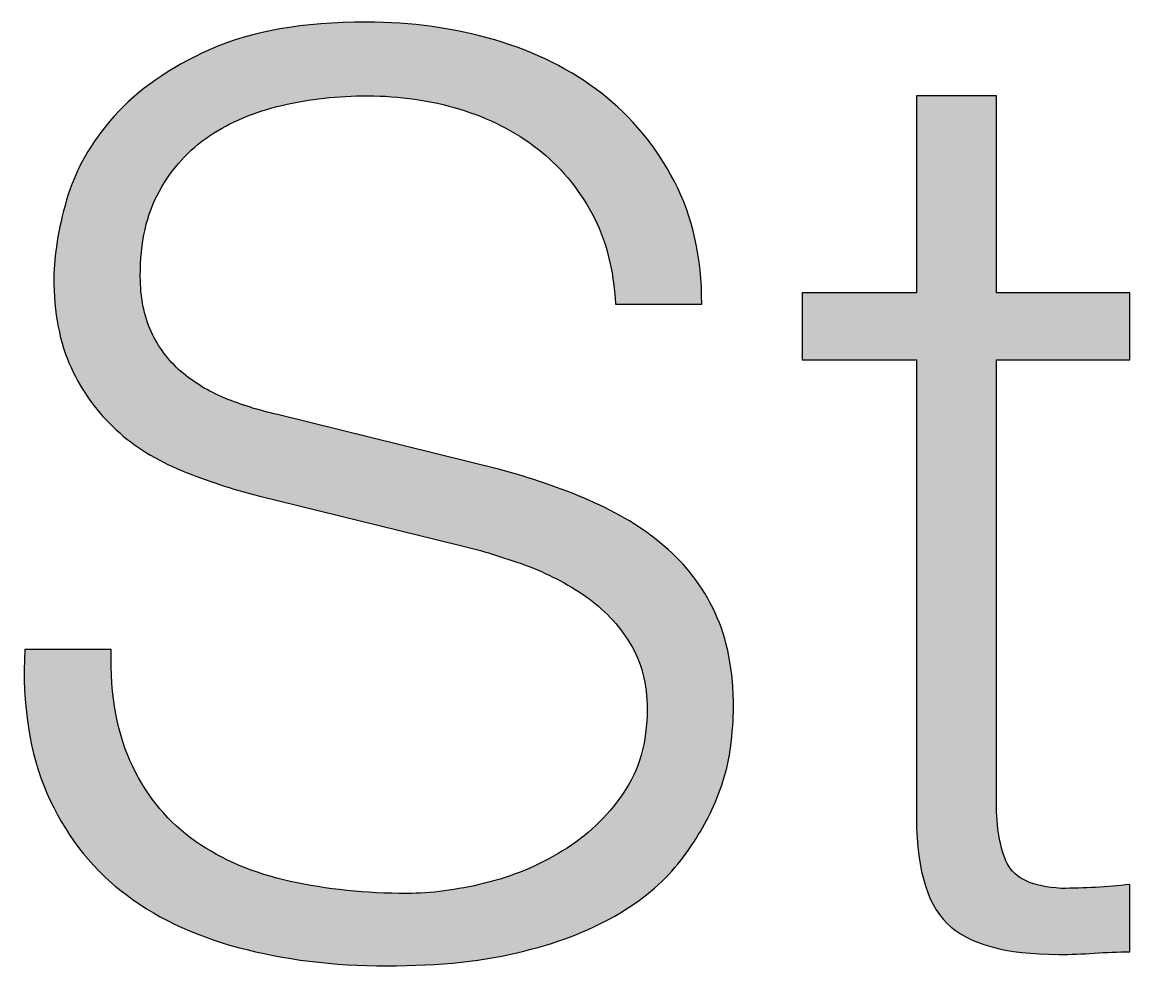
# Paper-space layout 'A1mask (portrait)' of a CAD drawing. Extents: x 0 to 565, y 0 to 805.
# Drawn here: x 410.912 to 415.807, y 80.295 to 84.466 of the extents above; entities that cross this region are included whole.
import ezdxf
from ezdxf.enums import TextEntityAlignment as Align

# ---------------------------------------------------------------- set-up
doc = ezdxf.new("R2010")
doc.units = 0
doc.layers.get('0').update_dxf_attribs({"linetype": 'CONTINUOUS'})
doc.layers.get('Defpoints').update_dxf_attribs({"linetype": 'CONTINUOUS'})
doc.layers.add('JPP_Mask', color=7, linetype='CONTINUOUS')
doc.styles.add('JPP', font='arial.ttf')

# ---------------------------------------------------------------- blocks, each defined once
blk = doc.blocks.new('A1mask (portrait)')
at = {"true_color": 0x004a91}
h = blk.add_hatch(color=154, dxfattribs=at)
edge = h.paths.add_edge_path()
edge.add_spline(control_points=[(413.8229, 80.761), (413.8883, 80.8473), (413.9388, 80.9322), (413.9744, 81.0165)], knot_values=[44, 44, 44, 44, 45, 45, 45, 45], degree=3, periodic=0)
edge.add_spline(control_points=[(413.9744, 81.0165), (414.01, 81.1007), (414.0324, 81.1802), (414.0418, 81.2552)], knot_values=[43, 43, 43, 43, 44, 44, 44, 44], degree=3, periodic=0)
edge.add_spline(control_points=[(414.0418, 81.2552), (414.0511, 81.3299), (414.0558, 81.3899), (414.0558, 81.4346)], knot_values=[42, 42, 42, 42, 43, 43, 43, 43], degree=3, periodic=0)
edge.add_spline(control_points=[(414.0558, 81.4346), (414.0558, 81.5993), (414.0286, 81.7395), (413.9744, 81.8558)], knot_values=[41, 41, 41, 41, 42, 42, 42, 42], degree=3, periodic=0)
edge.add_spline(control_points=[(413.9744, 81.8558), (413.9201, 81.9718), (413.8453, 82.07), (413.7499, 82.1505), (413.6545, 82.231), (413.5441, 82.2982), (413.4187, 82.3524)], knot_values=[39, 39, 39, 39, 40, 40, 40, 41, 41, 41, 41], degree=3, periodic=0)
edge.add_spline(control_points=[(413.4187, 82.3524), (413.2933, 82.4066), (413.1595, 82.4527), (413.0174, 82.4899)], knot_values=[38, 38, 38, 38, 39, 39, 39, 39], degree=3, periodic=0)
edge.add_spline(control_points=[(413.0174, 82.4899), (413.0174, 82.4899), (412.0407, 82.7313), (412.0407, 82.7313), (411.9583, 82.7501), (411.8806, 82.7743), (411.8077, 82.8043)], knot_values=[36, 36, 36, 36, 37, 37, 37, 38, 38, 38, 38], degree=3, periodic=0)
edge.add_spline(control_points=[(411.8077, 82.8043), (411.7347, 82.8343), (411.6702, 82.8736), (411.614, 82.9223)], knot_values=[35, 35, 35, 35, 36, 36, 36, 36], degree=3, periodic=0)
edge.add_spline(control_points=[(411.614, 82.9223), (411.5579, 82.9708), (411.5139, 83.0298), (411.4821, 83.099), (411.4503, 83.1682), (411.4344, 83.2497), (411.4344, 83.3432)], knot_values=[33, 33, 33, 33, 34, 34, 34, 35, 35, 35, 35], degree=3, periodic=0)
edge.add_spline(control_points=[(411.4344, 83.3432), (411.4344, 83.4929), (411.4625, 83.6184), (411.5186, 83.7194)], knot_values=[32, 32, 32, 32, 33, 33, 33, 33], degree=3, periodic=0)
edge.add_spline(control_points=[(411.5186, 83.7194), (411.5748, 83.8203), (411.6486, 83.9019), (411.7404, 83.9636)], knot_values=[31, 31, 31, 31, 32, 32, 32, 32], degree=3, periodic=0)
edge.add_spline(control_points=[(411.7404, 83.9636), (411.832, 84.0253), (411.9386, 84.07), (412.0603, 84.0983)], knot_values=[30, 30, 30, 30, 31, 31, 31, 31], degree=3, periodic=0)
edge.add_spline(control_points=[(412.0603, 84.0983), (412.1819, 84.1263), (412.3081, 84.1403), (412.4392, 84.1403)], knot_values=[29, 29, 29, 29, 30, 30, 30, 30], degree=3, periodic=0)
edge.add_spline(control_points=[(412.4392, 84.1403), (412.5813, 84.1403), (412.7171, 84.1208), (412.8462, 84.0813)], knot_values=[28, 28, 28, 28, 29, 29, 29, 29], degree=3, periodic=0)
edge.add_spline(control_points=[(412.8462, 84.0813), (412.9753, 84.042), (413.0893, 83.9841), (413.1886, 83.9073)], knot_values=[27, 27, 27, 27, 28, 28, 28, 28], degree=3, periodic=0)
edge.add_spline(control_points=[(413.1886, 83.9073), (413.2877, 83.8306), (413.3682, 83.7351), (413.4299, 83.6212)], knot_values=[26, 26, 26, 26, 27, 27, 27, 27], degree=3, periodic=0)
edge.add_spline(control_points=[(413.4299, 83.6212), (413.4916, 83.5069), (413.5263, 83.3732), (413.5338, 83.2197)], knot_values=[25, 25, 25, 25, 26, 26, 26, 26], degree=3, periodic=0)
edge.add_spline(control_points=[(413.5338, 83.2197), (413.5338, 83.2197), (413.9155, 83.2197), (413.9155, 83.2197), (413.9155, 83.4254), (413.8752, 83.6062), (413.7948, 83.7613), (413.7143, 83.9165), (413.6067, 84.0468), (413.472, 84.1515), (413.3373, 84.2562), (413.1802, 84.335), (413.0005, 84.3872)], knot_values=[21, 21, 21, 21, 22, 22, 22, 23, 23, 23, 24, 24, 24, 25, 25, 25, 25], degree=3, periodic=0)
edge.add_spline(control_points=[(413.0005, 84.3872), (412.8208, 84.4397), (412.6319, 84.466), (412.4336, 84.466)], knot_values=[20, 20, 20, 20, 21, 21, 21, 21], degree=3, periodic=0)
edge.add_spline(control_points=[(412.4336, 84.466), (412.1529, 84.466), (411.9227, 84.4257), (411.7432, 84.3452)], knot_values=[19, 19, 19, 19, 20, 20, 20, 20], degree=3, periodic=0)
edge.add_spline(control_points=[(411.7432, 84.3452), (411.5635, 84.2648), (411.4222, 84.1665), (411.3193, 84.0506), (411.2164, 83.9346), (411.1462, 83.8111), (411.1088, 83.6802)], knot_values=[17, 17, 17, 17, 18, 18, 18, 19, 19, 19, 19], degree=3, periodic=0)
edge.add_spline(control_points=[(411.1088, 83.6802), (411.0714, 83.5489), (411.0527, 83.4349), (411.0527, 83.3377)], knot_values=[16, 16, 16, 16, 17, 17, 17, 17], degree=3, periodic=0)
edge.add_spline(control_points=[(411.0527, 83.3377), (411.0527, 83.1805), (411.0779, 83.0475), (411.1285, 82.939)], knot_values=[15, 15, 15, 15, 16, 16, 16, 16], degree=3, periodic=0)
edge.add_spline(control_points=[(411.1285, 82.939), (411.179, 82.8306), (411.2454, 82.7388), (411.3277, 82.6641)], knot_values=[14, 14, 14, 14, 15, 15, 15, 15], degree=3, periodic=0)
edge.add_spline(control_points=[(411.3277, 82.6641), (411.41, 82.5891), (411.5064, 82.5294), (411.6168, 82.4844)], knot_values=[13, 13, 13, 13, 14, 14, 14, 14], degree=3, periodic=0)
edge.add_spline(control_points=[(411.6168, 82.4844), (411.7271, 82.4394), (411.8404, 82.4022), (411.9564, 82.3722)], knot_values=[12, 12, 12, 12, 13, 13, 13, 13], degree=3, periodic=0)
edge.add_spline(control_points=[(411.9564, 82.3722), (411.9564, 82.3722), (412.849, 82.1532), (412.849, 82.1532), (412.9424, 82.1307), (413.0378, 82.1017), (413.1352, 82.0663)], knot_values=[10, 10, 10, 10, 11, 11, 11, 12, 12, 12, 12], degree=3, periodic=0)
edge.add_spline(control_points=[(413.1352, 82.0663), (413.2325, 82.0304), (413.3214, 81.9847), (413.4018, 81.9288)], knot_values=[9, 9, 9, 9, 10, 10, 10, 10], degree=3, periodic=0)
edge.add_spline(control_points=[(413.4018, 81.9288), (413.4823, 81.8725), (413.5478, 81.8033), (413.5983, 81.7211)], knot_values=[8, 8, 8, 8, 9, 9, 9, 9], degree=3, periodic=0)
edge.add_spline(control_points=[(413.5983, 81.7211), (413.6489, 81.6386), (413.6741, 81.5414), (413.6741, 81.4291)], knot_values=[7, 7, 7, 7, 8, 8, 8, 8], degree=3, periodic=0)
edge.add_spline(control_points=[(413.6741, 81.4291), (413.6741, 81.2832), (413.6385, 81.1587), (413.5674, 81.0557)], knot_values=[6, 6, 6, 6, 7, 7, 7, 7], degree=3, periodic=0)
edge.add_spline(control_points=[(413.5674, 81.0557), (413.4963, 80.953), (413.4075, 80.8688), (413.3008, 80.8033), (413.1941, 80.7378), (413.0791, 80.6901), (412.9556, 80.66)], knot_values=[4, 4, 4, 4, 5, 5, 5, 6, 6, 6, 6], degree=3, periodic=0)
edge.add_spline(control_points=[(412.9556, 80.66), (412.8321, 80.63), (412.7179, 80.615), (412.6132, 80.615)], knot_values=[3, 3, 3, 3, 4, 4, 4, 4], degree=3, periodic=0)
edge.add_spline(control_points=[(412.6132, 80.615), (412.4298, 80.615), (412.2577, 80.6328), (412.0968, 80.6686)], knot_values=[2, 2, 2, 2, 3, 3, 3, 3], degree=3, periodic=0)
edge.add_spline(control_points=[(412.0968, 80.6686), (411.9358, 80.704), (411.7965, 80.763), (411.6785, 80.8452)], knot_values=[1, 1, 1, 1, 2, 2, 2, 2], degree=3, periodic=0)
edge.add_spline(control_points=[(411.6785, 80.8452), (411.5607, 80.9274), (411.4681, 81.0379), (411.4007, 81.1764)], knot_values=[0, 0, 0, 0, 1, 1, 1, 1], degree=3, periodic=0)
edge.add_spline(control_points=[(411.4007, 81.1764), (411.3334, 81.3149), (411.3015, 81.4871), (411.3053, 81.6928)], knot_values=[53, 53, 53, 53, 54, 54, 54, 54], degree=3, periodic=0)
edge.add_spline(control_points=[(411.3053, 81.6928), (411.3053, 81.6928), (410.9236, 81.6928), (410.9236, 81.6928), (410.9123, 81.4459), (410.9451, 81.2344), (411.0218, 81.0587)], knot_values=[51, 51, 51, 51, 52, 52, 52, 53, 53, 53, 53], degree=3, periodic=0)
edge.add_spline(control_points=[(411.0218, 81.0587), (411.0985, 80.8828), (411.2079, 80.7388), (411.3502, 80.6263)], knot_values=[50, 50, 50, 50, 51, 51, 51, 51], degree=3, periodic=0)
edge.add_spline(control_points=[(411.3502, 80.6263), (411.4924, 80.5141), (411.6645, 80.4308), (411.8666, 80.3766), (412.0687, 80.3224), (412.2876, 80.2951), (412.5233, 80.2951), (412.7591, 80.2951), (412.9612, 80.3169), (413.1296, 80.3599), (413.298, 80.4029), (413.4392, 80.4588), (413.5535, 80.5281)], knot_values=[46, 46, 46, 46, 47, 47, 47, 48, 48, 48, 49, 49, 49, 50, 50, 50, 50], degree=3, periodic=0)
edge.add_spline(control_points=[(413.5535, 80.5281), (413.6675, 80.5973), (413.7573, 80.675), (413.8229, 80.761)], knot_values=[45, 45, 45, 45, 46, 46, 46, 46], degree=3, periodic=0)
h = blk.add_hatch(color=154, dxfattribs=at)
edge = h.paths.add_edge_path()
edge.add_spline(control_points=[(415.8071, 83.1215), (415.8071, 83.1959), (415.8071, 83.2702), (415.8071, 83.2702), (415.8071, 83.2702), (415.7703, 83.2702), (415.715, 83.2702)], knot_values=[18.749925, 18.749925, 18.749925, 18.749925, 19.249925, 19.249925, 19.249925, 19.5, 19.5, 19.5, 19.5], degree=3, periodic=0)
edge.add_spline(control_points=[(415.715, 83.2702), (415.6597, 83.2702), (415.586, 83.2702), (415.5123, 83.2702)], knot_values=[18.49993, 18.49993, 18.49993, 18.49993, 18.749925, 18.749925, 18.749925, 18.749925], degree=3, periodic=0)
edge.add_spline(control_points=[(415.5123, 83.2702), (415.4755, 83.2702), (415.4387, 83.2702), (415.4041, 83.2702)], knot_values=[18.374932, 18.374932, 18.374932, 18.374932, 18.49993, 18.49993, 18.49993, 18.49993], degree=3, periodic=0)
edge.add_spline(control_points=[(415.4041, 83.2702), (415.3696, 83.2702), (415.3374, 83.2702), (415.3097, 83.2702)], knot_values=[18.249935, 18.249935, 18.249935, 18.249935, 18.374932, 18.374932, 18.374932, 18.374932], degree=3, periodic=0)
edge.add_spline(control_points=[(415.3097, 83.2702), (415.2959, 83.2702), (415.2833, 83.2702), (415.272, 83.2702)], knot_values=[18.187436, 18.187436, 18.187436, 18.187436, 18.249935, 18.249935, 18.249935, 18.249935], degree=3, periodic=0)
edge.add_spline(control_points=[(415.272, 83.2702), (415.2608, 83.2702), (415.251, 83.2702), (415.243, 83.2702)], knot_values=[18.124938, 18.124938, 18.124938, 18.124938, 18.187436, 18.187436, 18.187436, 18.187436], degree=3, periodic=0)
edge.add_spline(control_points=[(415.243, 83.2702), (415.239, 83.2702), (415.2354, 83.2702), (415.2322, 83.2702)], knot_values=[18.093688, 18.093688, 18.093688, 18.093688, 18.124938, 18.124938, 18.124938, 18.124938], degree=3, periodic=0)
edge.add_spline(control_points=[(415.2322, 83.2702), (415.2291, 83.2702), (415.2264, 83.2702), (415.2243, 83.2702)], knot_values=[18.062439, 18.062439, 18.062439, 18.062439, 18.093688, 18.093688, 18.093688, 18.093688], degree=3, periodic=0)
edge.add_spline(control_points=[(415.2243, 83.2702), (415.2232, 83.2702), (415.2223, 83.2702), (415.2214, 83.2702)], knot_values=[18.046814, 18.046814, 18.046814, 18.046814, 18.062439, 18.062439, 18.062439, 18.062439], degree=3, periodic=0)
edge.add_spline(control_points=[(415.2214, 83.2702), (415.2206, 83.2702), (415.2199, 83.2702), (415.2194, 83.2702)], knot_values=[18.031189, 18.031189, 18.031189, 18.031189, 18.046814, 18.046814, 18.046814, 18.046814], degree=3, periodic=0)
edge.add_spline(control_points=[(415.2194, 83.2702), (415.2191, 83.2702), (415.2188, 83.2702), (415.2186, 83.2702)], knot_values=[18.023377, 18.023377, 18.023377, 18.023377, 18.031189, 18.031189, 18.031189, 18.031189], degree=3, periodic=0)
edge.add_spline(control_points=[(415.2186, 83.2702), (415.2184, 83.2702), (415.2182, 83.2702), (415.2181, 83.2702)], knot_values=[18.015565, 18.015565, 18.015565, 18.015565, 18.023377, 18.023377, 18.023377, 18.023377], degree=3, periodic=0)
edge.add_spline(control_points=[(415.2181, 83.2702), (415.218, 83.2702), (415.218, 83.2702), (415.2179, 83.2702)], knot_values=[18.011659, 18.011659, 18.011659, 18.011659, 18.015565, 18.015565, 18.015565, 18.015565], degree=3, periodic=0)
edge.add_spline(control_points=[(415.2179, 83.2702), (415.2179, 83.2702), (415.2178, 83.2702), (415.2178, 83.2702)], knot_values=[18.007752, 18.007752, 18.007752, 18.007752, 18.011659, 18.011659, 18.011659, 18.011659], degree=3, periodic=0)
edge.add_spline(control_points=[(415.2178, 83.2702), (415.2178, 83.2702), (415.2177, 83.2702), (415.2177, 83.2702)], knot_values=[18.005799, 18.005799, 18.005799, 18.005799, 18.007752, 18.007752, 18.007752, 18.007752], degree=3, periodic=0)
edge.add_spline(control_points=[(415.2177, 83.2702), (415.2177, 83.2702), (415.2177, 83.2702), (415.2177, 83.2702)], knot_values=[18.003846, 18.003846, 18.003846, 18.003846, 18.005799, 18.005799, 18.005799, 18.005799], degree=3, periodic=0)
edge.add_spline(control_points=[(415.2177, 83.2702), (415.2177, 83.2702), (415.2177, 83.2702), (415.2177, 83.2702)], knot_values=[18.00287, 18.00287, 18.00287, 18.00287, 18.003846, 18.003846, 18.003846, 18.003846], degree=3, periodic=0)
edge.add_spline(control_points=[(415.2177, 83.2702), (415.2177, 83.2702), (415.2177, 83.2702), (415.2177, 83.2702)], knot_values=[18.001893, 18.001893, 18.001893, 18.001893, 18.00287, 18.00287, 18.00287, 18.00287], degree=3, periodic=0)
edge.add_spline(control_points=[(415.2177, 83.2702), (415.2177, 83.2702), (415.2177, 83.2702), (415.2177, 83.2702)], knot_values=[18.001405, 18.001405, 18.001405, 18.001405, 18.001893, 18.001893, 18.001893, 18.001893], degree=3, periodic=0)
edge.add_spline(control_points=[(415.2177, 83.2702), (415.2177, 83.2702), (415.2177, 83.2702), (415.2177, 83.2702)], knot_values=[18.000917, 18.000917, 18.000917, 18.000917, 18.001405, 18.001405, 18.001405, 18.001405], degree=3, periodic=0)
edge.add_spline(control_points=[(415.2177, 83.2702), (415.2177, 83.2702), (415.2177, 83.2702), (415.2177, 83.2702), (415.2177, 83.2702), (415.2177, 83.2702), (415.2177, 83.2702)], knot_values=[17.99994, 17.99994, 17.99994, 17.99994, 18.000856, 18.000856, 18.000856, 18.000917, 18.000917, 18.000917, 18.000917], degree=3, periodic=0)
edge.add_spline(control_points=[(415.2177, 83.2702), (415.2177, 83.2702), (415.2177, 83.3246), (415.2177, 83.4062)], knot_values=[17.749945, 17.749945, 17.749945, 17.749945, 17.99994, 17.99994, 17.99994, 17.99994], degree=3, periodic=0)
edge.add_spline(control_points=[(415.2177, 83.4062), (415.2177, 83.4878), (415.2177, 83.5965), (415.2177, 83.7053)], knot_values=[17.49995, 17.49995, 17.49995, 17.49995, 17.749945, 17.749945, 17.749945, 17.749945], degree=3, periodic=0)
edge.add_spline(control_points=[(415.2177, 83.7053), (415.2177, 83.7597), (415.2177, 83.8141), (415.2177, 83.865)], knot_values=[17.374952, 17.374952, 17.374952, 17.374952, 17.49995, 17.49995, 17.49995, 17.49995], degree=3, periodic=0)
edge.add_spline(control_points=[(415.2177, 83.865), (415.2177, 83.916), (415.2177, 83.9636), (415.2177, 84.0044)], knot_values=[17.249955, 17.249955, 17.249955, 17.249955, 17.374952, 17.374952, 17.374952, 17.374952], degree=3, periodic=0)
edge.add_spline(control_points=[(415.2177, 84.0044), (415.2177, 84.0248), (415.2177, 84.0434), (415.2177, 84.06)], knot_values=[17.187456, 17.187456, 17.187456, 17.187456, 17.249955, 17.249955, 17.249955, 17.249955], degree=3, periodic=0)
edge.add_spline(control_points=[(415.2177, 84.06), (415.2177, 84.0766), (415.2177, 84.091), (415.2177, 84.1029)], knot_values=[17.124958, 17.124958, 17.124958, 17.124958, 17.187456, 17.187456, 17.187456, 17.187456], degree=3, periodic=0)
edge.add_spline(control_points=[(415.2177, 84.1029), (415.2177, 84.1089), (415.2177, 84.1142), (415.2177, 84.1188)], knot_values=[17.093708, 17.093708, 17.093708, 17.093708, 17.124958, 17.124958, 17.124958, 17.124958], degree=3, periodic=0)
edge.add_spline(control_points=[(415.2177, 84.1188), (415.2177, 84.1234), (415.2177, 84.1273), (415.2177, 84.1305)], knot_values=[17.062459, 17.062459, 17.062459, 17.062459, 17.093708, 17.093708, 17.093708, 17.093708], degree=3, periodic=0)
edge.add_spline(control_points=[(415.2177, 84.1403), (415.2177, 84.1403), (415.2177, 84.1403), (415.2177, 84.1403), (415.2177, 84.1403), (415.2177, 84.1403), (415.2177, 84.1403)], knot_values=[16.999959, 16.999959, 16.999959, 16.999959, 17, 17, 17, 17.000692, 17.000692, 17.000692, 17.000692], degree=3, periodic=0)
edge.add_spline(control_points=[(415.2177, 84.1403), (415.2177, 84.1403), (415.1956, 84.1403), (415.1624, 84.1403)], knot_values=[16.749965, 16.749965, 16.749965, 16.749965, 16.999959, 16.999959, 16.999959, 16.999959], degree=3, periodic=0)
edge.add_spline(control_points=[(415.1624, 84.1403), (415.1293, 84.1403), (415.0851, 84.1403), (415.0409, 84.1403)], knot_values=[16.49997, 16.49997, 16.49997, 16.49997, 16.749965, 16.749965, 16.749965, 16.749965], degree=3, periodic=0)
edge.add_spline(control_points=[(415.0409, 84.1403), (415.0188, 84.1403), (414.9967, 84.1403), (414.9759, 84.1403)], knot_values=[16.374972, 16.374972, 16.374972, 16.374972, 16.49997, 16.49997, 16.49997, 16.49997], degree=3, periodic=0)
edge.add_spline(control_points=[(414.9759, 84.1403), (414.9552, 84.1403), (414.9359, 84.1403), (414.9193, 84.1403)], knot_values=[16.249975, 16.249975, 16.249975, 16.249975, 16.374972, 16.374972, 16.374972, 16.374972], degree=3, periodic=0)
edge.add_spline(control_points=[(414.9193, 84.1403), (414.911, 84.1403), (414.9034, 84.1403), (414.8967, 84.1403)], knot_values=[16.187476, 16.187476, 16.187476, 16.187476, 16.249975, 16.249975, 16.249975, 16.249975], degree=3, periodic=0)
edge.add_spline(control_points=[(414.8967, 84.1403), (414.89, 84.1403), (414.8841, 84.1403), (414.8793, 84.1403)], knot_values=[16.124977, 16.124977, 16.124977, 16.124977, 16.187476, 16.187476, 16.187476, 16.187476], degree=3, periodic=0)
edge.add_spline(control_points=[(414.8728, 84.1403), (414.8709, 84.1403), (414.8693, 84.1403), (414.868, 84.1403)], knot_values=[16.062479, 16.062479, 16.062479, 16.062479, 16.093728, 16.093728, 16.093728, 16.093728], degree=3, periodic=0)
edge.add_spline(control_points=[(414.8641, 84.1403), (414.8641, 84.1403), (414.8641, 84.1403), (414.8641, 84.1403), (414.8641, 84.1403), (414.8641, 84.1403), (414.8641, 84.1403)], knot_values=[15.99998, 15.99998, 15.99998, 15.99998, 16.001424, 16.001424, 16.001424, 16.001445, 16.001445, 16.001445, 16.001445], degree=3, periodic=0)
edge.add_spline(control_points=[(414.8641, 84.1403), (414.8641, 84.1402), (414.8641, 83.9227), (414.8641, 83.7052)], knot_values=[15.49999, 15.49999, 15.49999, 15.49999, 15.99998, 15.99998, 15.99998, 15.99998], degree=3, periodic=0)
edge.add_spline(control_points=[(414.8641, 83.7052), (414.8641, 83.4877), (414.8641, 83.2702), (414.8641, 83.2702), (414.8641, 83.2702), (414.8641, 83.2702), (414.8641, 83.2702)], knot_values=[14.999268, 14.999268, 14.999268, 14.999268, 15.499258, 15.499258, 15.499258, 15.49999, 15.49999, 15.49999, 15.49999], degree=3, periodic=0)
edge.add_spline(control_points=[(414.8584, 83.2702), (414.8566, 83.2702), (414.8543, 83.2702), (414.8516, 83.2702)], knot_values=[14.906252, 14.906252, 14.906252, 14.906252, 14.937501, 14.937501, 14.937501, 14.937501], degree=3, periodic=0)
edge.add_spline(control_points=[(414.8516, 83.2702), (414.8489, 83.2702), (414.8458, 83.2702), (414.8424, 83.2702)], knot_values=[14.875002, 14.875002, 14.875002, 14.875002, 14.906252, 14.906252, 14.906252, 14.906252], degree=3, periodic=0)
edge.add_spline(control_points=[(414.8424, 83.2702), (414.8355, 83.2702), (414.8271, 83.2702), (414.8175, 83.2702)], knot_values=[14.812504, 14.812504, 14.812504, 14.812504, 14.875002, 14.875002, 14.875002, 14.875002], degree=3, periodic=0)
edge.add_spline(control_points=[(414.8175, 83.2702), (414.8078, 83.2702), (414.797, 83.2702), (414.7851, 83.2702)], knot_values=[14.750005, 14.750005, 14.750005, 14.750005, 14.812504, 14.812504, 14.812504, 14.812504], degree=3, periodic=0)
edge.add_spline(control_points=[(414.7851, 83.2702), (414.7615, 83.2702), (414.7338, 83.2702), (414.7042, 83.2702)], knot_values=[14.625008, 14.625008, 14.625008, 14.625008, 14.750005, 14.750005, 14.750005, 14.750005], degree=3, periodic=0)
edge.add_spline(control_points=[(414.7042, 83.2702), (414.6746, 83.2702), (414.6431, 83.2702), (414.6115, 83.2702)], knot_values=[14.50001, 14.50001, 14.50001, 14.50001, 14.625008, 14.625008, 14.625008, 14.625008], degree=3, periodic=0)
edge.add_spline(control_points=[(414.6115, 83.2702), (414.5483, 83.2702), (414.4852, 83.2702), (414.4378, 83.2702)], knot_values=[14.250015, 14.250015, 14.250015, 14.250015, 14.50001, 14.50001, 14.50001, 14.50001], degree=3, periodic=0)
edge.add_spline(control_points=[(414.4378, 83.2702), (414.3905, 83.2702), (414.3589, 83.2702), (414.3589, 83.2702), (414.3589, 83.2702), (414.3589, 83.2702), (414.3589, 83.2702)], knot_values=[13.999043, 13.999043, 13.999043, 13.999043, 14.249058, 14.249058, 14.249058, 14.250015, 14.250015, 14.250015, 14.250015], degree=3, periodic=0)
edge.add_spline(control_points=[(414.3589, 83.2669), (414.3589, 83.2658), (414.3589, 83.2644), (414.3589, 83.2629)], knot_values=[13.906272, 13.906272, 13.906272, 13.906272, 13.937521, 13.937521, 13.937521, 13.937521], degree=3, periodic=0)
edge.add_spline(control_points=[(414.3589, 83.2574), (414.3589, 83.2534), (414.3589, 83.2484), (414.3589, 83.2428)], knot_values=[13.812524, 13.812524, 13.812524, 13.812524, 13.875023, 13.875023, 13.875023, 13.875023], degree=3, periodic=0)
edge.add_spline(control_points=[(414.3589, 83.2428), (414.3589, 83.2371), (414.3589, 83.2307), (414.3589, 83.2237)], knot_values=[13.750025, 13.750025, 13.750025, 13.750025, 13.812524, 13.812524, 13.812524, 13.812524], degree=3, periodic=0)
edge.add_spline(control_points=[(414.3589, 83.2237), (414.3589, 83.2098), (414.3589, 83.1935), (414.3589, 83.1761)], knot_values=[13.625027, 13.625027, 13.625027, 13.625027, 13.750025, 13.750025, 13.750025, 13.750025], degree=3, periodic=0)
edge.add_spline(control_points=[(414.3589, 83.1761), (414.3589, 83.1587), (414.3589, 83.1401), (414.3589, 83.1215)], knot_values=[13.50003, 13.50003, 13.50003, 13.50003, 13.625027, 13.625027, 13.625027, 13.625027], degree=3, periodic=0)
edge.add_spline(control_points=[(414.3589, 83.1215), (414.3589, 83.0843), (414.3589, 83.0472), (414.3589, 83.0193)], knot_values=[13.250035, 13.250035, 13.250035, 13.250035, 13.50003, 13.50003, 13.50003, 13.50003], degree=3, periodic=0)
edge.add_spline(control_points=[(414.3589, 83.0193), (414.3589, 82.9914), (414.3589, 82.9728), (414.3589, 82.9728), (414.3589, 82.9728), (414.3589, 82.9728), (414.3589, 82.9728)], knot_values=[12.999308, 12.999308, 12.999308, 12.999308, 13.249343, 13.249343, 13.249343, 13.250035, 13.250035, 13.250035, 13.250035], degree=3, periodic=0)
edge.add_spline(control_points=[(414.3645, 82.9728), (414.3664, 82.9728), (414.3687, 82.9728), (414.3714, 82.9728)], knot_values=[12.906292, 12.906292, 12.906292, 12.906292, 12.937541, 12.937541, 12.937541, 12.937541], degree=3, periodic=0)
edge.add_spline(control_points=[(414.3714, 82.9728), (414.374, 82.9728), (414.3771, 82.9728), (414.3806, 82.9728)], knot_values=[12.875042, 12.875042, 12.875042, 12.875042, 12.906292, 12.906292, 12.906292, 12.906292], degree=3, periodic=0)
edge.add_spline(control_points=[(414.3806, 82.9728), (414.3875, 82.9728), (414.3959, 82.9728), (414.4055, 82.9728)], knot_values=[12.812544, 12.812544, 12.812544, 12.812544, 12.875042, 12.875042, 12.875042, 12.875042], degree=3, periodic=0)
edge.add_spline(control_points=[(414.4055, 82.9728), (414.4151, 82.9728), (414.4259, 82.9728), (414.4378, 82.9728)], knot_values=[12.750045, 12.750045, 12.750045, 12.750045, 12.812544, 12.812544, 12.812544, 12.812544], degree=3, periodic=0)
edge.add_spline(control_points=[(414.4378, 82.9728), (414.4615, 82.9728), (414.4891, 82.9728), (414.5187, 82.9728)], knot_values=[12.625048, 12.625048, 12.625048, 12.625048, 12.750045, 12.750045, 12.750045, 12.750045], degree=3, periodic=0)
edge.add_spline(control_points=[(414.5187, 82.9728), (414.5483, 82.9728), (414.5799, 82.9728), (414.6114, 82.9728)], knot_values=[12.50005, 12.50005, 12.50005, 12.50005, 12.625048, 12.625048, 12.625048, 12.625048], degree=3, periodic=0)
edge.add_spline(control_points=[(414.6114, 82.9728), (414.6746, 82.9728), (414.7377, 82.9728), (414.7851, 82.9728)], knot_values=[12.250055, 12.250055, 12.250055, 12.250055, 12.50005, 12.50005, 12.50005, 12.50005], degree=3, periodic=0)
edge.add_spline(control_points=[(414.7851, 82.9728), (414.8325, 82.9728), (414.8641, 82.9728), (414.8641, 82.9728), (414.8641, 82.9728), (414.8641, 82.9728), (414.8641, 82.9728)], knot_values=[11.999694, 11.999694, 11.999694, 11.999694, 12.249749, 12.249749, 12.249749, 12.250055, 12.250055, 12.250055, 12.250055], degree=3, periodic=0)
edge.add_spline(control_points=[(414.8641, 82.9671), (414.8641, 82.9653), (414.8641, 82.9629), (414.8641, 82.9602)], knot_values=[11.953186, 11.953186, 11.953186, 11.953186, 11.968811, 11.968811, 11.968811, 11.968811], degree=3, periodic=0)
edge.add_spline(control_points=[(414.8641, 82.9602), (414.8641, 82.9574), (414.8641, 82.9542), (414.8641, 82.9506)], knot_values=[11.937561, 11.937561, 11.937561, 11.937561, 11.953186, 11.953186, 11.953186, 11.953186], degree=3, periodic=0)
edge.add_spline(control_points=[(414.8641, 82.9506), (414.8641, 82.9433), (414.8641, 82.9344), (414.8641, 82.9239)], knot_values=[11.906312, 11.906312, 11.906312, 11.906312, 11.937561, 11.937561, 11.937561, 11.937561], degree=3, periodic=0)
edge.add_spline(control_points=[(414.8641, 82.9239), (414.8641, 82.9134), (414.8641, 82.9013), (414.8641, 82.8877)], knot_values=[11.875063, 11.875063, 11.875063, 11.875063, 11.906312, 11.906312, 11.906312, 11.906312], degree=3, periodic=0)
edge.add_spline(control_points=[(414.8641, 82.8877), (414.8641, 82.8607), (414.8641, 82.8278), (414.8641, 82.79)], knot_values=[11.812564, 11.812564, 11.812564, 11.812564, 11.875063, 11.875063, 11.875063, 11.875063], degree=3, periodic=0)
edge.add_spline(control_points=[(414.8641, 82.79), (414.8641, 82.7523), (414.8641, 82.7098), (414.8641, 82.6633)], knot_values=[11.750065, 11.750065, 11.750065, 11.750065, 11.812564, 11.812564, 11.812564, 11.812564], degree=3, periodic=0)
edge.add_spline(control_points=[(414.8641, 82.6633), (414.8641, 82.5705), (414.8641, 82.4621), (414.8641, 82.346)], knot_values=[11.625068, 11.625068, 11.625068, 11.625068, 11.750065, 11.750065, 11.750065, 11.750065], degree=3, periodic=0)
edge.add_spline(control_points=[(414.8641, 82.346), (414.8641, 82.2299), (414.8641, 82.1061), (414.8641, 81.9822)], knot_values=[11.50007, 11.50007, 11.50007, 11.50007, 11.625068, 11.625068, 11.625068, 11.625068], degree=3, periodic=0)
edge.add_spline(control_points=[(414.8641, 81.9822), (414.8641, 81.7345), (414.8641, 81.4868), (414.8641, 81.301)], knot_values=[11.250075, 11.250075, 11.250075, 11.250075, 11.50007, 11.50007, 11.50007, 11.50007], degree=3, periodic=0)
edge.add_spline(control_points=[(414.8641, 81.301), (414.8641, 81.1151), (414.8641, 80.9912), (414.8641, 80.9912), (414.8603, 80.7443), (414.9052, 80.5748), (414.9988, 80.4834)], knot_values=[10, 10, 10, 10, 10.250075, 10.250075, 10.250075, 11.250075, 11.250075, 11.250075, 11.250075], degree=3, periodic=0)
edge.add_spline(control_points=[(414.9988, 80.4834), (415.0922, 80.3916), (415.257, 80.3456), (415.4927, 80.3456)], knot_values=[9, 9, 9, 9, 10, 10, 10, 10], degree=3, periodic=0)
edge.add_spline(control_points=[(415.4927, 80.3456), (415.5451, 80.3456), (415.5975, 80.3476), (415.6499, 80.3514)], knot_values=[8, 8, 8, 8, 9, 9, 9, 9], degree=3, periodic=0)
edge.add_spline(control_points=[(415.6499, 80.3514), (415.7022, 80.3551), (415.7547, 80.3568), (415.8071, 80.3568)], knot_values=[7, 7, 7, 7, 8, 8, 8, 8], degree=3, periodic=0)
edge.add_spline(control_points=[(415.8071, 80.3568), (415.8071, 80.3568), (415.8071, 80.6546), (415.8071, 80.6546), (415.7061, 80.6433), (415.605, 80.6375), (415.504, 80.6375)], knot_values=[5, 5, 5, 5, 6, 6, 6, 7, 7, 7, 7], degree=3, periodic=0)
edge.add_spline(control_points=[(415.504, 80.6375), (415.3767, 80.645), (415.2971, 80.6815), (415.2654, 80.747)], knot_values=[4, 4, 4, 4, 5, 5, 5, 5], degree=3, periodic=0)
edge.add_spline(control_points=[(415.2654, 80.747), (415.2335, 80.8125), (415.2177, 80.9032), (415.2177, 81.0192)], knot_values=[3, 3, 3, 3, 4, 4, 4, 4], degree=3, periodic=0)
edge.add_spline(control_points=[(415.2177, 81.0192), (415.2177, 81.0192), (415.2177, 82.9728), (415.2177, 82.9728), (415.2177, 82.9728), (415.365, 82.9728), (415.5124, 82.9728)], knot_values=[1.5, 1.5, 1.5, 1.5, 2.5, 2.5, 2.5, 3, 3, 3, 3], degree=3, periodic=0)
edge.add_spline(control_points=[(415.5124, 82.9728), (415.6598, 82.9728), (415.8071, 82.9728), (415.8071, 82.9728), (415.8071, 82.9728), (415.8071, 83.0472), (415.8071, 83.1215)], knot_values=[0.5, 0.5, 0.5, 0.5, 1, 1, 1, 1.5, 1.5, 1.5, 1.5], degree=3, periodic=0)
at = {"layer": 'Defpoints', "color": 154, "true_color": 0x004a91}
for points, knots in [([(411.4007, 81.1764), (411.4681, 81.0379), (411.5607, 80.9274), (411.6785, 80.8452), (411.7965, 80.763), (411.9358, 80.704), (412.0968, 80.6686), (412.2577, 80.6328), (412.4298, 80.615), (412.6132, 80.615), (412.7179, 80.615), (412.8321, 80.63), (412.9556, 80.66), (413.0791, 80.6901), (413.1941, 80.7378), (413.3008, 80.8033), (413.4075, 80.8688), (413.4963, 80.953), (413.5674, 81.0557), (413.6385, 81.1587), (413.6741, 81.2832), (413.6741, 81.4291), (413.6741, 81.5414), (413.6489, 81.6386), (413.5983, 81.7211), (413.5478, 81.8033), (413.4823, 81.8725), (413.4018, 81.9288), (413.3214, 81.9847), (413.2325, 82.0304), (413.1352, 82.0663), (413.0378, 82.1017), (412.9424, 82.1307), (412.849, 82.1532), (412.849, 82.1532), (411.9564, 82.3722), (411.9564, 82.3722), (411.8404, 82.4022), (411.7271, 82.4394), (411.6168, 82.4844), (411.5064, 82.5294), (411.41, 82.5891), (411.3277, 82.6641), (411.2454, 82.7388), (411.179, 82.8306), (411.1285, 82.939), (411.0779, 83.0475), (411.0527, 83.1805), (411.0527, 83.3377), (411.0527, 83.4349), (411.0714, 83.5489), (411.1088, 83.6802), (411.1462, 83.8111), (411.2164, 83.9346), (411.3193, 84.0506), (411.4222, 84.1665), (411.5635, 84.2648), (411.7432, 84.3452), (411.9227, 84.4257), (412.1529, 84.466), (412.4336, 84.466), (412.6319, 84.466), (412.8208, 84.4397), (413.0005, 84.3872), (413.1802, 84.335), (413.3373, 84.2562), (413.472, 84.1515), (413.6067, 84.0468), (413.7143, 83.9165), (413.7948, 83.7613), (413.8752, 83.6062), (413.9155, 83.4254), (413.9155, 83.2197), (413.9155, 83.2197), (413.5338, 83.2197), (413.5338, 83.2197), (413.5263, 83.3732), (413.4916, 83.5069), (413.4299, 83.6212), (413.3682, 83.7351), (413.2877, 83.8306), (413.1886, 83.9073), (413.0893, 83.9841), (412.9753, 84.042), (412.8462, 84.0813), (412.7171, 84.1208), (412.5813, 84.1403), (412.4392, 84.1403), (412.3081, 84.1403), (412.1819, 84.1263), (412.0603, 84.0983), (411.9386, 84.07), (411.832, 84.0253), (411.7404, 83.9636), (411.6486, 83.9019), (411.5748, 83.8203), (411.5186, 83.7194), (411.4625, 83.6184), (411.4344, 83.4929), (411.4344, 83.3432), (411.4344, 83.2497), (411.4503, 83.1682), (411.4821, 83.099), (411.5139, 83.0298), (411.5579, 82.9708), (411.614, 82.9223), (411.6702, 82.8736), (411.7347, 82.8343), (411.8077, 82.8043), (411.8806, 82.7743), (411.9583, 82.7501), (412.0407, 82.7313), (412.0407, 82.7313), (413.0174, 82.4899), (413.0174, 82.4899), (413.1595, 82.4527), (413.2933, 82.4066), (413.4187, 82.3524), (413.5441, 82.2982), (413.6545, 82.231), (413.7499, 82.1505), (413.8453, 82.07), (413.9201, 81.9718), (413.9744, 81.8558), (414.0286, 81.7395), (414.0558, 81.5993), (414.0558, 81.4346), (414.0558, 81.3899), (414.0511, 81.3299), (414.0418, 81.2552), (414.0324, 81.1802), (414.01, 81.1007), (413.9744, 81.0165), (413.9388, 80.9322), (413.8883, 80.8473), (413.8229, 80.761), (413.7573, 80.675), (413.6675, 80.5973), (413.5535, 80.5281), (413.4392, 80.4588), (413.298, 80.4029), (413.1296, 80.3599), (412.9612, 80.3169), (412.7591, 80.2951), (412.5233, 80.2951), (412.2876, 80.2951), (412.0687, 80.3224), (411.8666, 80.3766), (411.6645, 80.4308), (411.4924, 80.5141), (411.3502, 80.6263), (411.2079, 80.7388), (411.0985, 80.8828), (411.0218, 81.0587), (410.9451, 81.2344), (410.9123, 81.4459), (410.9236, 81.6928), (410.9236, 81.6928), (411.3053, 81.6928), (411.3053, 81.6928), (411.3015, 81.4871), (411.3334, 81.3149), (411.4007, 81.1764)], [0, 0, 0, 0, 1, 1, 1, 2, 2, 2, 3, 3, 3, 4, 4, 4, 5, 5, 5, 6, 6, 6, 7, 7, 7, 8, 8, 8, 9, 9, 9, 10, 10, 10, 11, 11, 11, 12, 12, 12, 13, 13, 13, 14, 14, 14, 15, 15, 15, 16, 16, 16, 17, 17, 17, 18, 18, 18, 19, 19, 19, 20, 20, 20, 21, 21, 21, 22, 22, 22, 23, 23, 23, 24, 24, 24, 25, 25, 25, 26, 26, 26, 27, 27, 27, 28, 28, 28, 29, 29, 29, 30, 30, 30, 31, 31, 31, 32, 32, 32, 33, 33, 33, 34, 34, 34, 35, 35, 35, 36, 36, 36, 37, 37, 37, 38, 38, 38, 39, 39, 39, 40, 40, 40, 41, 41, 41, 42, 42, 42, 43, 43, 43, 44, 44, 44, 45, 45, 45, 46, 46, 46, 47, 47, 47, 48, 48, 48, 49, 49, 49, 50, 50, 50, 51, 51, 51, 52, 52, 52, 53, 53, 53, 54, 54, 54, 54]), ([(415.8071, 83.2702), (415.8071, 83.2702), (415.8071, 82.9728), (415.8071, 82.9728), (415.8071, 82.9728), (415.2177, 82.9728), (415.2177, 82.9728), (415.2177, 82.9728), (415.2177, 81.0192), (415.2177, 81.0192), (415.2177, 80.9032), (415.2335, 80.8125), (415.2654, 80.747), (415.2971, 80.6815), (415.3767, 80.645), (415.504, 80.6375), (415.605, 80.6375), (415.7061, 80.6433), (415.8071, 80.6546), (415.8071, 80.6546), (415.8071, 80.3568), (415.8071, 80.3568), (415.7547, 80.3568), (415.7022, 80.3551), (415.6499, 80.3514), (415.5975, 80.3476), (415.5451, 80.3456), (415.4927, 80.3456), (415.257, 80.3456), (415.0922, 80.3916), (414.9988, 80.4834), (414.9052, 80.5748), (414.8603, 80.7443), (414.8641, 80.9912), (414.8641, 80.9912), (414.8641, 82.9728), (414.8641, 82.9728), (414.8641, 82.9728), (414.3589, 82.9728), (414.3589, 82.9728), (414.3589, 82.9728), (414.3589, 83.2702), (414.3589, 83.2702), (414.3589, 83.2702), (414.8641, 83.2702), (414.8641, 83.2702), (414.8641, 83.2702), (414.8641, 84.1403), (414.8641, 84.1403), (414.8641, 84.1403), (415.2177, 84.1403), (415.2177, 84.1403), (415.2177, 84.1403), (415.2177, 83.2702), (415.2177, 83.2702), (415.2177, 83.2702), (415.8071, 83.2702), (415.8071, 83.2702)], [0, 0, 0, 0, 1, 1, 1, 2, 2, 2, 3, 3, 3, 4, 4, 4, 5, 5, 5, 6, 6, 6, 7, 7, 7, 8, 8, 8, 9, 9, 9, 10, 10, 10, 11, 11, 11, 12, 12, 12, 13, 13, 13, 14, 14, 14, 15, 15, 15, 16, 16, 16, 17, 17, 17, 18, 18, 18, 19, 19, 19, 19])]:
    blk.add_open_spline(points, degree=3, knots=knots, dxfattribs=at)
at = {"color": 7, "style": 'JPP'}
for tag, p in [('Client', (498, 115)), ('Project1', (498, 90)), ('Project2', (498, 82.5)), ('Project3', (498, 75)), ('Title1', (498, 57.5)), ('Title2', (498, 50)), ('Title3', (498, 42.5)), ('Status', (390, 7.5))]:
    blk.add_attdef(tag, text='', height=3.5, dxfattribs=at).set_placement(p, align=Align.MIDDLE_LEFT)
at = {"color": 2, "style": 'JPP'}
for tag, p in [('Scale', (417.5, 25)), ('Checked', (507.5, 25)), ('Drawn', (462.5, 25)), ('Date', (552.5, 25))]:
    blk.add_attdef(tag, text='', height=2, dxfattribs=at).set_placement(p, align=Align.MIDDLE_CENTER)
at = {"color": 6, "style": 'JPP'}
for tag, p in [('Ref', (480, 7.5)), ('DrgNo.', (522, 7.5))]:
    blk.add_attdef(tag, text='', height=4, dxfattribs=at).set_placement(p, align=Align.MIDDLE_LEFT)
blk.add_attdef('Rev', text='', height=4, dxfattribs=at).set_placement((556.2747, 7.5), align=Align.MIDDLE_CENTER)

psp = doc.layouts.new('A1mask (portrait)')

# ---------------------------------------------------------------- block references
at = {"layer": 'JPP_Mask'}
psp.add_blockref('A1mask (portrait)', (0, 0), dxfattribs=at)

doc.saveas('drawing.dxf')
